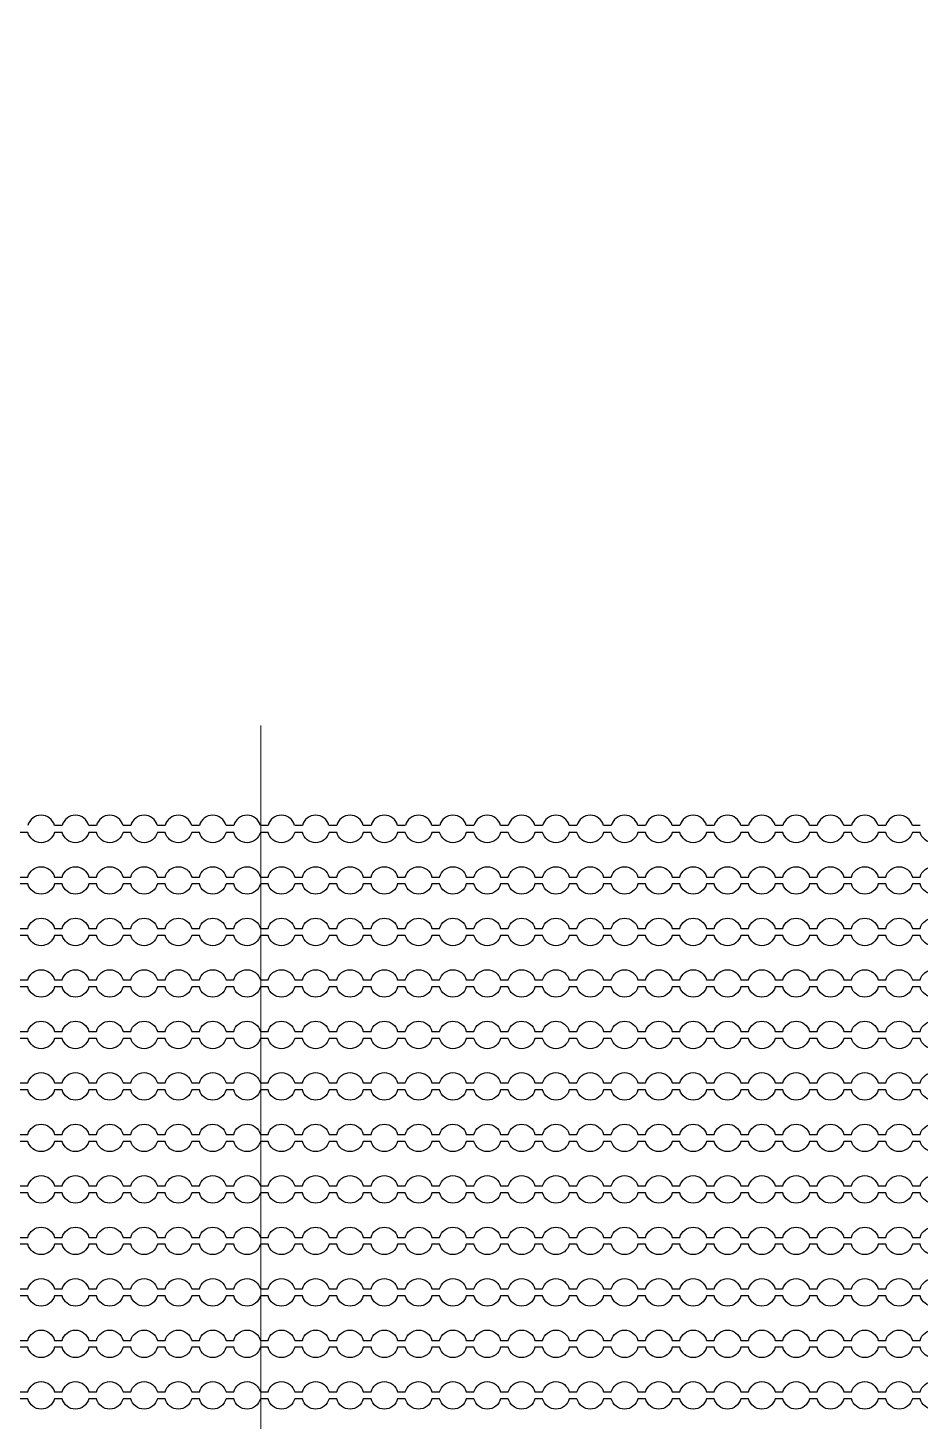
# Model space of a CAD drawing. Extents: x 4056 to 105656, y 4120 to 105720.
# Drawn here: x 64208 to 65508, y 58971 to 61001 of the extents above; entities that cross this region are included whole.
import ezdxf

# ---------------------------------------------------------------- set-up
doc = ezdxf.new("R2010")
doc.units = 13
doc.header["$MEASUREMENT"] = 0
doc.layers.add('Main Layer', color=7, linetype='Continuous', lineweight=0)

msp = doc.modelspace()

# ---------------------------------------------------------------- linework, layer by layer
at = {"lineweight": 0}
msp.add_line((64547.2, 59984.7), (64547.2, 48984.7), dxfattribs=at)
for p, q in [((64257.7, 59838.9), (64246.5, 59838.9)), ((64307.7, 59838.9), (64296.5, 59838.9)), ((64357.7, 59838.9), (64346.5, 59838.9)), ((64407.7, 59838.9), (64396.5, 59838.9)), ((64457.7, 59838.9), (64446.5, 59838.9)), ((64507.7, 59838.9), (64496.5, 59838.9)), ((64557.7, 59838.9), (64546.5, 59838.9)), ((64607.7, 59838.9), (64596.5, 59838.9)), ((64657.7, 59838.9), (64646.5, 59838.9)), ((64707.7, 59838.9), (64696.5, 59838.9)), ((64757.7, 59838.9), (64746.5, 59838.9)), ((64807.7, 59838.9), (64796.5, 59838.9)), ((64857.7, 59838.9), (64846.5, 59838.9)), ((64907.7, 59838.9), (64896.5, 59838.9)), ((64957.7, 59838.9), (64946.5, 59838.9)), ((65007.7, 59838.9), (64996.5, 59838.9)), ((65057.7, 59838.9), (65046.5, 59838.9)), ((65107.7, 59838.9), (65096.5, 59838.9)), ((65157.7, 59838.9), (65146.5, 59838.9)), ((65207.7, 59838.9), (65196.5, 59838.9)), ((65257.7, 59838.9), (65246.5, 59838.9)), ((65307.7, 59838.9), (65296.5, 59838.9)), ((65357.7, 59838.9), (65346.5, 59838.9)), ((65407.7, 59838.9), (65396.5, 59838.9)), ((65457.7, 59838.9), (65446.5, 59838.9)), ((65507.7, 59838.9), (65496.5, 59838.9))]:
    msp.add_line(p, q)
for points in [[(65546.5, 59828.9, -0.774597), (65507.7, 59828.9), (65496.5, 59828.9, -0.774597), (65457.7, 59828.9), (65446.5, 59828.9, -0.774597), (65407.7, 59828.9), (65396.5, 59828.9, -0.774597), (65357.7, 59828.9), (65346.5, 59828.9, -0.774597), (65307.7, 59828.9), (65296.5, 59828.9, -0.774597), (65257.7, 59828.9), (65246.5, 59828.9, -0.774597), (65207.7, 59828.9), (65196.5, 59828.9, -0.774597), (65157.7, 59828.9), (65146.5, 59828.9, -0.774597), (65107.7, 59828.9), (65096.5, 59828.9, -0.774597), (65057.7, 59828.9), (65046.5, 59828.9, -0.774597), (65007.7, 59828.9), (64996.5, 59828.9, -0.774597), (64957.7, 59828.9), (64946.5, 59828.9, -0.774597), (64907.7, 59828.9), (64896.5, 59828.9, -0.774597), (64857.7, 59828.9), (64846.5, 59828.9, -0.774597), (64807.7, 59828.9), (64796.5, 59828.9, -0.774597), (64757.7, 59828.9), (64746.5, 59828.9, -0.774597), (64707.7, 59828.9), (64696.5, 59828.9, -0.774597), (64657.7, 59828.9), (64646.5, 59828.9, -0.774597), (64607.7, 59828.9), (64596.5, 59828.9, -0.774597), (64557.7, 59828.9), (64546.5, 59828.9, -0.774597), (64507.7, 59828.9), (64496.5, 59828.9, -0.774597), (64457.7, 59828.9), (64446.5, 59828.9, -0.774597), (64407.7, 59828.9), (64396.5, 59828.9, -0.774597), (64357.7, 59828.9), (64346.5, 59828.9, -0.774597), (64307.7, 59828.9), (64296.5, 59828.9, -0.774597), (64257.7, 59828.9), (64246.5, 59828.9, -0.774597), (64207.7, 59828.9), (64196.5, 59828.9, -0.774597)], [(64196.5, 59763.9), (64207.7, 59763.9, -0.774597), (64246.5, 59763.9), (64257.7, 59763.9, -0.774597), (64296.5, 59763.9), (64307.7, 59763.9, -0.774597), (64346.5, 59763.9), (64357.7, 59763.9, -0.774597), (64396.5, 59763.9), (64407.7, 59763.9, -0.774597), (64446.5, 59763.9), (64457.7, 59763.9, -0.774597), (64496.5, 59763.9), (64507.7, 59763.9, -0.774597), (64546.5, 59763.9), (64557.7, 59763.9, -0.774597), (64596.5, 59763.9), (64607.7, 59763.9, -0.774597), (64646.5, 59763.9), (64657.7, 59763.9, -0.774597), (64696.5, 59763.9), (64707.7, 59763.9, -0.774597), (64746.5, 59763.9), (64757.7, 59763.9, -0.774597), (64796.5, 59763.9), (64807.7, 59763.9, -0.774597), (64846.5, 59763.9), (64857.7, 59763.9, -0.774597), (64896.5, 59763.9), (64907.7, 59763.9, -0.774597), (64946.5, 59763.9), (64957.7, 59763.9, -0.774597), (64996.5, 59763.9), (65007.7, 59763.9, -0.774597), (65046.5, 59763.9), (65057.7, 59763.9, -0.774597), (65096.5, 59763.9), (65107.7, 59763.9, -0.774597), (65146.5, 59763.9), (65157.7, 59763.9, -0.774597), (65196.5, 59763.9), (65207.7, 59763.9, -0.774597), (65246.5, 59763.9), (65257.7, 59763.9, -0.774597), (65296.5, 59763.9), (65307.7, 59763.9, -0.774597), (65346.5, 59763.9), (65357.7, 59763.9, -0.774597), (65396.5, 59763.9), (65407.7, 59763.9, -0.774597), (65446.5, 59763.9), (65457.7, 59763.9, -0.774597), (65496.5, 59763.9), (65507.7, 59763.9, -0.774597), (65546.5, 59763.9)], [(65546.5, 59753.9, -0.774597), (65507.7, 59753.9), (65496.5, 59753.9, -0.774597), (65457.7, 59753.9), (65446.5, 59753.9, -0.774597), (65407.7, 59753.9), (65396.5, 59753.9, -0.774597), (65357.7, 59753.9), (65346.5, 59753.9, -0.774597), (65307.7, 59753.9), (65296.5, 59753.9, -0.774597), (65257.7, 59753.9), (65246.5, 59753.9, -0.774597), (65207.7, 59753.9), (65196.5, 59753.9, -0.774597), (65157.7, 59753.9), (65146.5, 59753.9, -0.774597), (65107.7, 59753.9), (65096.5, 59753.9, -0.774597), (65057.7, 59753.9), (65046.5, 59753.9, -0.774597), (65007.7, 59753.9), (64996.5, 59753.9, -0.774597), (64957.7, 59753.9), (64946.5, 59753.9, -0.774597), (64907.7, 59753.9), (64896.5, 59753.9, -0.774597), (64857.7, 59753.9), (64846.5, 59753.9, -0.774597), (64807.7, 59753.9), (64796.5, 59753.9, -0.774597), (64757.7, 59753.9), (64746.5, 59753.9, -0.774597), (64707.7, 59753.9), (64696.5, 59753.9, -0.774597), (64657.7, 59753.9), (64646.5, 59753.9, -0.774597), (64607.7, 59753.9), (64596.5, 59753.9, -0.774597), (64557.7, 59753.9), (64546.5, 59753.9, -0.774597), (64507.7, 59753.9), (64496.5, 59753.9, -0.774597), (64457.7, 59753.9), (64446.5, 59753.9, -0.774597), (64407.7, 59753.9), (64396.5, 59753.9, -0.774597), (64357.7, 59753.9), (64346.5, 59753.9, -0.774597), (64307.7, 59753.9), (64296.5, 59753.9, -0.774597), (64257.7, 59753.9), (64246.5, 59753.9, -0.774597), (64207.7, 59753.9), (64196.5, 59753.9, -0.774597)], [(64196.5, 59688.9), (64207.7, 59688.9, -0.774597), (64246.5, 59688.9), (64257.7, 59688.9, -0.774597), (64296.5, 59688.9), (64307.7, 59688.9, -0.774597), (64346.5, 59688.9), (64357.7, 59688.9, -0.774597), (64396.5, 59688.9), (64407.7, 59688.9, -0.774597), (64446.5, 59688.9), (64457.7, 59688.9, -0.774597), (64496.5, 59688.9), (64507.7, 59688.9, -0.774597), (64546.5, 59688.9), (64557.7, 59688.9, -0.774597), (64596.5, 59688.9), (64607.7, 59688.9, -0.774597), (64646.5, 59688.9), (64657.7, 59688.9, -0.774597), (64696.5, 59688.9), (64707.7, 59688.9, -0.774597), (64746.5, 59688.9), (64757.7, 59688.9, -0.774597), (64796.5, 59688.9), (64807.7, 59688.9, -0.774597), (64846.5, 59688.9), (64857.7, 59688.9, -0.774597), (64896.5, 59688.9), (64907.7, 59688.9, -0.774597), (64946.5, 59688.9), (64957.7, 59688.9, -0.774597), (64996.5, 59688.9), (65007.7, 59688.9, -0.774597), (65046.5, 59688.9), (65057.7, 59688.9, -0.774597), (65096.5, 59688.9), (65107.7, 59688.9, -0.774597), (65146.5, 59688.9), (65157.7, 59688.9, -0.774597), (65196.5, 59688.9), (65207.7, 59688.9, -0.774597), (65246.5, 59688.9), (65257.7, 59688.9, -0.774597), (65296.5, 59688.9), (65307.7, 59688.9, -0.774597), (65346.5, 59688.9), (65357.7, 59688.9, -0.774597), (65396.5, 59688.9), (65407.7, 59688.9, -0.774597), (65446.5, 59688.9), (65457.7, 59688.9, -0.774597), (65496.5, 59688.9), (65507.7, 59688.9, -0.774597), (65546.5, 59688.9)], [(65546.5, 59678.9, -0.774597), (65507.7, 59678.9), (65496.5, 59678.9, -0.774597), (65457.7, 59678.9), (65446.5, 59678.9, -0.774597), (65407.7, 59678.9), (65396.5, 59678.9, -0.774597), (65357.7, 59678.9), (65346.5, 59678.9, -0.774597), (65307.7, 59678.9), (65296.5, 59678.9, -0.774597), (65257.7, 59678.9), (65246.5, 59678.9, -0.774597), (65207.7, 59678.9), (65196.5, 59678.9, -0.774597), (65157.7, 59678.9), (65146.5, 59678.9, -0.774597), (65107.7, 59678.9), (65096.5, 59678.9, -0.774597), (65057.7, 59678.9), (65046.5, 59678.9, -0.774597), (65007.7, 59678.9), (64996.5, 59678.9, -0.774597), (64957.7, 59678.9), (64946.5, 59678.9, -0.774597), (64907.7, 59678.9), (64896.5, 59678.9, -0.774597), (64857.7, 59678.9), (64846.5, 59678.9, -0.774597), (64807.7, 59678.9), (64796.5, 59678.9, -0.774597), (64757.7, 59678.9), (64746.5, 59678.9, -0.774597), (64707.7, 59678.9), (64696.5, 59678.9, -0.774597), (64657.7, 59678.9), (64646.5, 59678.9, -0.774597), (64607.7, 59678.9), (64596.5, 59678.9, -0.774597), (64557.7, 59678.9), (64546.5, 59678.9, -0.774597), (64507.7, 59678.9), (64496.5, 59678.9, -0.774597), (64457.7, 59678.9), (64446.5, 59678.9, -0.774597), (64407.7, 59678.9), (64396.5, 59678.9, -0.774597), (64357.7, 59678.9), (64346.5, 59678.9, -0.774597), (64307.7, 59678.9), (64296.5, 59678.9, -0.774597), (64257.7, 59678.9), (64246.5, 59678.9, -0.774597), (64207.7, 59678.9), (64196.5, 59678.9, -0.774597)], [(64196.5, 59613.9), (64207.7, 59613.9, -0.774597), (64246.5, 59613.9), (64257.7, 59613.9, -0.774597), (64296.5, 59613.9), (64307.7, 59613.9, -0.774597), (64346.5, 59613.9), (64357.7, 59613.9, -0.774597), (64396.5, 59613.9), (64407.7, 59613.9, -0.774597), (64446.5, 59613.9), (64457.7, 59613.9, -0.774597), (64496.5, 59613.9), (64507.7, 59613.9, -0.774597), (64546.5, 59613.9), (64557.7, 59613.9, -0.774597), (64596.5, 59613.9), (64607.7, 59613.9, -0.774597), (64646.5, 59613.9), (64657.7, 59613.9, -0.774597), (64696.5, 59613.9), (64707.7, 59613.9, -0.774597), (64746.5, 59613.9), (64757.7, 59613.9, -0.774597), (64796.5, 59613.9), (64807.7, 59613.9, -0.774597), (64846.5, 59613.9), (64857.7, 59613.9, -0.774597), (64896.5, 59613.9), (64907.7, 59613.9, -0.774597), (64946.5, 59613.9), (64957.7, 59613.9, -0.774597), (64996.5, 59613.9), (65007.7, 59613.9, -0.774597), (65046.5, 59613.9), (65057.7, 59613.9, -0.774597), (65096.5, 59613.9), (65107.7, 59613.9, -0.774597), (65146.5, 59613.9), (65157.7, 59613.9, -0.774597), (65196.5, 59613.9), (65207.7, 59613.9, -0.774597), (65246.5, 59613.9), (65257.7, 59613.9, -0.774597), (65296.5, 59613.9), (65307.7, 59613.9, -0.774597), (65346.5, 59613.9), (65357.7, 59613.9, -0.774597), (65396.5, 59613.9), (65407.7, 59613.9, -0.774597), (65446.5, 59613.9), (65457.7, 59613.9, -0.774597), (65496.5, 59613.9), (65507.7, 59613.9, -0.774597), (65546.5, 59613.9)], [(65546.5, 59603.9, -0.774597), (65507.7, 59603.9), (65496.5, 59603.9, -0.774597), (65457.7, 59603.9), (65446.5, 59603.9, -0.774597), (65407.7, 59603.9), (65396.5, 59603.9, -0.774597), (65357.7, 59603.9), (65346.5, 59603.9, -0.774597), (65307.7, 59603.9), (65296.5, 59603.9, -0.774597), (65257.7, 59603.9), (65246.5, 59603.9, -0.774597), (65207.7, 59603.9), (65196.5, 59603.9, -0.774597), (65157.7, 59603.9), (65146.5, 59603.9, -0.774597), (65107.7, 59603.9), (65096.5, 59603.9, -0.774597), (65057.7, 59603.9), (65046.5, 59603.9, -0.774597), (65007.7, 59603.9), (64996.5, 59603.9, -0.774597), (64957.7, 59603.9), (64946.5, 59603.9, -0.774597), (64907.7, 59603.9), (64896.5, 59603.9, -0.774597), (64857.7, 59603.9), (64846.5, 59603.9, -0.774597), (64807.7, 59603.9), (64796.5, 59603.9, -0.774597), (64757.7, 59603.9), (64746.5, 59603.9, -0.774597), (64707.7, 59603.9), (64696.5, 59603.9, -0.774597), (64657.7, 59603.9), (64646.5, 59603.9, -0.774597), (64607.7, 59603.9), (64596.5, 59603.9, -0.774597), (64557.7, 59603.9), (64546.5, 59603.9, -0.774597), (64507.7, 59603.9), (64496.5, 59603.9, -0.774597), (64457.7, 59603.9), (64446.5, 59603.9, -0.774597), (64407.7, 59603.9), (64396.5, 59603.9, -0.774597), (64357.7, 59603.9), (64346.5, 59603.9, -0.774597), (64307.7, 59603.9), (64296.5, 59603.9, -0.774597), (64257.7, 59603.9), (64246.5, 59603.9, -0.774597), (64207.7, 59603.9), (64196.5, 59603.9, -0.774597)], [(64196.5, 59538.9), (64207.7, 59538.9, -0.774597), (64246.5, 59538.9), (64257.7, 59538.9, -0.774597), (64296.5, 59538.9), (64307.7, 59538.9, -0.774597), (64346.5, 59538.9), (64357.7, 59538.9, -0.774597), (64396.5, 59538.9), (64407.7, 59538.9, -0.774597), (64446.5, 59538.9), (64457.7, 59538.9, -0.774597), (64496.5, 59538.9), (64507.7, 59538.9, -0.774597), (64546.5, 59538.9), (64557.7, 59538.9, -0.774597), (64596.5, 59538.9), (64607.7, 59538.9, -0.774597), (64646.5, 59538.9), (64657.7, 59538.9, -0.774597), (64696.5, 59538.9), (64707.7, 59538.9, -0.774597), (64746.5, 59538.9), (64757.7, 59538.9, -0.774597), (64796.5, 59538.9), (64807.7, 59538.9, -0.774597), (64846.5, 59538.9), (64857.7, 59538.9, -0.774597), (64896.5, 59538.9), (64907.7, 59538.9, -0.774597), (64946.5, 59538.9), (64957.7, 59538.9, -0.774597), (64996.5, 59538.9), (65007.7, 59538.9, -0.774597), (65046.5, 59538.9), (65057.7, 59538.9, -0.774597), (65096.5, 59538.9), (65107.7, 59538.9, -0.774597), (65146.5, 59538.9), (65157.7, 59538.9, -0.774597), (65196.5, 59538.9), (65207.7, 59538.9, -0.774597), (65246.5, 59538.9), (65257.7, 59538.9, -0.774597), (65296.5, 59538.9), (65307.7, 59538.9, -0.774597), (65346.5, 59538.9), (65357.7, 59538.9, -0.774597), (65396.5, 59538.9), (65407.7, 59538.9, -0.774597), (65446.5, 59538.9), (65457.7, 59538.9, -0.774597), (65496.5, 59538.9), (65507.7, 59538.9, -0.774597), (65546.5, 59538.9)], [(65546.5, 59528.9, -0.774597), (65507.7, 59528.9), (65496.5, 59528.9, -0.774597), (65457.7, 59528.9), (65446.5, 59528.9, -0.774597), (65407.7, 59528.9), (65396.5, 59528.9, -0.774597), (65357.7, 59528.9), (65346.5, 59528.9, -0.774597), (65307.7, 59528.9), (65296.5, 59528.9, -0.774597), (65257.7, 59528.9), (65246.5, 59528.9, -0.774597), (65207.7, 59528.9), (65196.5, 59528.9, -0.774597), (65157.7, 59528.9), (65146.5, 59528.9, -0.774597), (65107.7, 59528.9), (65096.5, 59528.9, -0.774597), (65057.7, 59528.9), (65046.5, 59528.9, -0.774597), (65007.7, 59528.9), (64996.5, 59528.9, -0.774597), (64957.7, 59528.9), (64946.5, 59528.9, -0.774597), (64907.7, 59528.9), (64896.5, 59528.9, -0.774597), (64857.7, 59528.9), (64846.5, 59528.9, -0.774597), (64807.7, 59528.9), (64796.5, 59528.9, -0.774597), (64757.7, 59528.9), (64746.5, 59528.9, -0.774597), (64707.7, 59528.9), (64696.5, 59528.9, -0.774597), (64657.7, 59528.9), (64646.5, 59528.9, -0.774597), (64607.7, 59528.9), (64596.5, 59528.9, -0.774597), (64557.7, 59528.9), (64546.5, 59528.9, -0.774597), (64507.7, 59528.9), (64496.5, 59528.9, -0.774597), (64457.7, 59528.9), (64446.5, 59528.9, -0.774597), (64407.7, 59528.9), (64396.5, 59528.9, -0.774597), (64357.7, 59528.9), (64346.5, 59528.9, -0.774597), (64307.7, 59528.9), (64296.5, 59528.9, -0.774597), (64257.7, 59528.9), (64246.5, 59528.9, -0.774597), (64207.7, 59528.9), (64196.5, 59528.9, -0.774597)], [(64196.5, 59463.9), (64207.7, 59463.9, -0.774597), (64246.5, 59463.9), (64257.7, 59463.9, -0.774597), (64296.5, 59463.9), (64307.7, 59463.9, -0.774597), (64346.5, 59463.9), (64357.7, 59463.9, -0.774597), (64396.5, 59463.9), (64407.7, 59463.9, -0.774597), (64446.5, 59463.9), (64457.7, 59463.9, -0.774597), (64496.5, 59463.9), (64507.7, 59463.9, -0.774597), (64546.5, 59463.9), (64557.7, 59463.9, -0.774597), (64596.5, 59463.9), (64607.7, 59463.9, -0.774597), (64646.5, 59463.9), (64657.7, 59463.9, -0.774597), (64696.5, 59463.9), (64707.7, 59463.9, -0.774597), (64746.5, 59463.9), (64757.7, 59463.9, -0.774597), (64796.5, 59463.9), (64807.7, 59463.9, -0.774597), (64846.5, 59463.9), (64857.7, 59463.9, -0.774597), (64896.5, 59463.9), (64907.7, 59463.9, -0.774597), (64946.5, 59463.9), (64957.7, 59463.9, -0.774597), (64996.5, 59463.9), (65007.7, 59463.9, -0.774597), (65046.5, 59463.9), (65057.7, 59463.9, -0.774597), (65096.5, 59463.9), (65107.7, 59463.9, -0.774597), (65146.5, 59463.9), (65157.7, 59463.9, -0.774597), (65196.5, 59463.9), (65207.7, 59463.9, -0.774597), (65246.5, 59463.9), (65257.7, 59463.9, -0.774597), (65296.5, 59463.9), (65307.7, 59463.9, -0.774597), (65346.5, 59463.9), (65357.7, 59463.9, -0.774597), (65396.5, 59463.9), (65407.7, 59463.9, -0.774597), (65446.5, 59463.9), (65457.7, 59463.9, -0.774597), (65496.5, 59463.9), (65507.7, 59463.9, -0.774597), (65546.5, 59463.9)], [(65546.5, 59453.9, -0.774597), (65507.7, 59453.9), (65496.5, 59453.9, -0.774597), (65457.7, 59453.9), (65446.5, 59453.9, -0.774597), (65407.7, 59453.9), (65396.5, 59453.9, -0.774597), (65357.7, 59453.9), (65346.5, 59453.9, -0.774597), (65307.7, 59453.9), (65296.5, 59453.9, -0.774597), (65257.7, 59453.9), (65246.5, 59453.9, -0.774597), (65207.7, 59453.9), (65196.5, 59453.9, -0.774597), (65157.7, 59453.9), (65146.5, 59453.9, -0.774597), (65107.7, 59453.9), (65096.5, 59453.9, -0.774597), (65057.7, 59453.9), (65046.5, 59453.9, -0.774597), (65007.7, 59453.9), (64996.5, 59453.9, -0.774597), (64957.7, 59453.9), (64946.5, 59453.9, -0.774597), (64907.7, 59453.9), (64896.5, 59453.9, -0.774597), (64857.7, 59453.9), (64846.5, 59453.9, -0.774597), (64807.7, 59453.9), (64796.5, 59453.9, -0.774597), (64757.7, 59453.9), (64746.5, 59453.9, -0.774597), (64707.7, 59453.9), (64696.5, 59453.9, -0.774597), (64657.7, 59453.9), (64646.5, 59453.9, -0.774597), (64607.7, 59453.9), (64596.5, 59453.9, -0.774597), (64557.7, 59453.9), (64546.5, 59453.9, -0.774597), (64507.7, 59453.9), (64496.5, 59453.9, -0.774597), (64457.7, 59453.9), (64446.5, 59453.9, -0.774597), (64407.7, 59453.9), (64396.5, 59453.9, -0.774597), (64357.7, 59453.9), (64346.5, 59453.9, -0.774597), (64307.7, 59453.9), (64296.5, 59453.9, -0.774597), (64257.7, 59453.9), (64246.5, 59453.9, -0.774597), (64207.7, 59453.9), (64196.5, 59453.9, -0.774597)], [(64196.5, 59388.9), (64207.7, 59388.9, -0.774597), (64246.5, 59388.9), (64257.7, 59388.9, -0.774597), (64296.5, 59388.9), (64307.7, 59388.9, -0.774597), (64346.5, 59388.9), (64357.7, 59388.9, -0.774597), (64396.5, 59388.9), (64407.7, 59388.9, -0.774597), (64446.5, 59388.9), (64457.7, 59388.9, -0.774597), (64496.5, 59388.9), (64507.7, 59388.9, -0.774597), (64546.5, 59388.9), (64557.7, 59388.9, -0.774597), (64596.5, 59388.9), (64607.7, 59388.9, -0.774597), (64646.5, 59388.9), (64657.7, 59388.9, -0.774597), (64696.5, 59388.9), (64707.7, 59388.9, -0.774597), (64746.5, 59388.9), (64757.7, 59388.9, -0.774597), (64796.5, 59388.9), (64807.7, 59388.9, -0.774597), (64846.5, 59388.9), (64857.7, 59388.9, -0.774597), (64896.5, 59388.9), (64907.7, 59388.9, -0.774597), (64946.5, 59388.9), (64957.7, 59388.9, -0.774597), (64996.5, 59388.9), (65007.7, 59388.9, -0.774597), (65046.5, 59388.9), (65057.7, 59388.9, -0.774597), (65096.5, 59388.9), (65107.7, 59388.9, -0.774597), (65146.5, 59388.9), (65157.7, 59388.9, -0.774597), (65196.5, 59388.9), (65207.7, 59388.9, -0.774597), (65246.5, 59388.9), (65257.7, 59388.9, -0.774597), (65296.5, 59388.9), (65307.7, 59388.9, -0.774597), (65346.5, 59388.9), (65357.7, 59388.9, -0.774597), (65396.5, 59388.9), (65407.7, 59388.9, -0.774597), (65446.5, 59388.9), (65457.7, 59388.9, -0.774597), (65496.5, 59388.9), (65507.7, 59388.9, -0.774597), (65546.5, 59388.9)], [(65546.5, 59378.9, -0.774597), (65507.7, 59378.9), (65496.5, 59378.9, -0.774597), (65457.7, 59378.9), (65446.5, 59378.9, -0.774597), (65407.7, 59378.9), (65396.5, 59378.9, -0.774597), (65357.7, 59378.9), (65346.5, 59378.9, -0.774597), (65307.7, 59378.9), (65296.5, 59378.9, -0.774597), (65257.7, 59378.9), (65246.5, 59378.9, -0.774597), (65207.7, 59378.9), (65196.5, 59378.9, -0.774597), (65157.7, 59378.9), (65146.5, 59378.9, -0.774597), (65107.7, 59378.9), (65096.5, 59378.9, -0.774597), (65057.7, 59378.9), (65046.5, 59378.9, -0.774597), (65007.7, 59378.9), (64996.5, 59378.9, -0.774597), (64957.7, 59378.9), (64946.5, 59378.9, -0.774597), (64907.7, 59378.9), (64896.5, 59378.9, -0.774597), (64857.7, 59378.9), (64846.5, 59378.9, -0.774597), (64807.7, 59378.9), (64796.5, 59378.9, -0.774597), (64757.7, 59378.9), (64746.5, 59378.9, -0.774597), (64707.7, 59378.9), (64696.5, 59378.9, -0.774597), (64657.7, 59378.9), (64646.5, 59378.9, -0.774597), (64607.7, 59378.9), (64596.5, 59378.9, -0.774597), (64557.7, 59378.9), (64546.5, 59378.9, -0.774597), (64507.7, 59378.9), (64496.5, 59378.9, -0.774597), (64457.7, 59378.9), (64446.5, 59378.9, -0.774597), (64407.7, 59378.9), (64396.5, 59378.9, -0.774597), (64357.7, 59378.9), (64346.5, 59378.9, -0.774597), (64307.7, 59378.9), (64296.5, 59378.9, -0.774597), (64257.7, 59378.9), (64246.5, 59378.9, -0.774597), (64207.7, 59378.9), (64196.5, 59378.9, -0.774597)], [(64196.5, 59313.9), (64207.7, 59313.9, -0.774597), (64246.5, 59313.9), (64257.7, 59313.9, -0.774597), (64296.5, 59313.9), (64307.7, 59313.9, -0.774597), (64346.5, 59313.9), (64357.7, 59313.9, -0.774597), (64396.5, 59313.9), (64407.7, 59313.9, -0.774597), (64446.5, 59313.9), (64457.7, 59313.9, -0.774597), (64496.5, 59313.9), (64507.7, 59313.9, -0.774597), (64546.5, 59313.9), (64557.7, 59313.9, -0.774597), (64596.5, 59313.9), (64607.7, 59313.9, -0.774597), (64646.5, 59313.9), (64657.7, 59313.9, -0.774597), (64696.5, 59313.9), (64707.7, 59313.9, -0.774597), (64746.5, 59313.9), (64757.7, 59313.9, -0.774597), (64796.5, 59313.9), (64807.7, 59313.9, -0.774597), (64846.5, 59313.9), (64857.7, 59313.9, -0.774597), (64896.5, 59313.9), (64907.7, 59313.9, -0.774597), (64946.5, 59313.9), (64957.7, 59313.9, -0.774597), (64996.5, 59313.9), (65007.7, 59313.9, -0.774597), (65046.5, 59313.9), (65057.7, 59313.9, -0.774597), (65096.5, 59313.9), (65107.7, 59313.9, -0.774597), (65146.5, 59313.9), (65157.7, 59313.9, -0.774597), (65196.5, 59313.9), (65207.7, 59313.9, -0.774597), (65246.5, 59313.9), (65257.7, 59313.9, -0.774597), (65296.5, 59313.9), (65307.7, 59313.9, -0.774597), (65346.5, 59313.9), (65357.7, 59313.9, -0.774597), (65396.5, 59313.9), (65407.7, 59313.9, -0.774597), (65446.5, 59313.9), (65457.7, 59313.9, -0.774597), (65496.5, 59313.9), (65507.7, 59313.9, -0.774597), (65546.5, 59313.9)], [(65546.5, 59303.9, -0.774597), (65507.7, 59303.9), (65496.5, 59303.9, -0.774597), (65457.7, 59303.9), (65446.5, 59303.9, -0.774597), (65407.7, 59303.9), (65396.5, 59303.9, -0.774597), (65357.7, 59303.9), (65346.5, 59303.9, -0.774597), (65307.7, 59303.9), (65296.5, 59303.9, -0.774597), (65257.7, 59303.9), (65246.5, 59303.9, -0.774597), (65207.7, 59303.9), (65196.5, 59303.9, -0.774597), (65157.7, 59303.9), (65146.5, 59303.9, -0.774597), (65107.7, 59303.9), (65096.5, 59303.9, -0.774597), (65057.7, 59303.9), (65046.5, 59303.9, -0.774597), (65007.7, 59303.9), (64996.5, 59303.9, -0.774597), (64957.7, 59303.9), (64946.5, 59303.9, -0.774597), (64907.7, 59303.9), (64896.5, 59303.9, -0.774597), (64857.7, 59303.9), (64846.5, 59303.9, -0.774597), (64807.7, 59303.9), (64796.5, 59303.9, -0.774597), (64757.7, 59303.9), (64746.5, 59303.9, -0.774597), (64707.7, 59303.9), (64696.5, 59303.9, -0.774597), (64657.7, 59303.9), (64646.5, 59303.9, -0.774597), (64607.7, 59303.9), (64596.5, 59303.9, -0.774597), (64557.7, 59303.9), (64546.5, 59303.9, -0.774597), (64507.7, 59303.9), (64496.5, 59303.9, -0.774597), (64457.7, 59303.9), (64446.5, 59303.9, -0.774597), (64407.7, 59303.9), (64396.5, 59303.9, -0.774597), (64357.7, 59303.9), (64346.5, 59303.9, -0.774597), (64307.7, 59303.9), (64296.5, 59303.9, -0.774597), (64257.7, 59303.9), (64246.5, 59303.9, -0.774597), (64207.7, 59303.9), (64196.5, 59303.9, -0.774597)], [(64196.5, 59238.9), (64207.7, 59238.9, -0.774597), (64246.5, 59238.9), (64257.7, 59238.9, -0.774597), (64296.5, 59238.9), (64307.7, 59238.9, -0.774597), (64346.5, 59238.9), (64357.7, 59238.9, -0.774597), (64396.5, 59238.9), (64407.7, 59238.9, -0.774597), (64446.5, 59238.9), (64457.7, 59238.9, -0.774597), (64496.5, 59238.9), (64507.7, 59238.9, -0.774597), (64546.5, 59238.9), (64557.7, 59238.9, -0.774597), (64596.5, 59238.9), (64607.7, 59238.9, -0.774597), (64646.5, 59238.9), (64657.7, 59238.9, -0.774597), (64696.5, 59238.9), (64707.7, 59238.9, -0.774597), (64746.5, 59238.9), (64757.7, 59238.9, -0.774597), (64796.5, 59238.9), (64807.7, 59238.9, -0.774597), (64846.5, 59238.9), (64857.7, 59238.9, -0.774597), (64896.5, 59238.9), (64907.7, 59238.9, -0.774597), (64946.5, 59238.9), (64957.7, 59238.9, -0.774597), (64996.5, 59238.9), (65007.7, 59238.9, -0.774597), (65046.5, 59238.9), (65057.7, 59238.9, -0.774597), (65096.5, 59238.9), (65107.7, 59238.9, -0.774597), (65146.5, 59238.9), (65157.7, 59238.9, -0.774597), (65196.5, 59238.9), (65207.7, 59238.9, -0.774597), (65246.5, 59238.9), (65257.7, 59238.9, -0.774597), (65296.5, 59238.9), (65307.7, 59238.9, -0.774597), (65346.5, 59238.9), (65357.7, 59238.9, -0.774597), (65396.5, 59238.9), (65407.7, 59238.9, -0.774597), (65446.5, 59238.9), (65457.7, 59238.9, -0.774597), (65496.5, 59238.9), (65507.7, 59238.9, -0.774597), (65546.5, 59238.9)], [(65546.5, 59228.9, -0.774597), (65507.7, 59228.9), (65496.5, 59228.9, -0.774597), (65457.7, 59228.9), (65446.5, 59228.9, -0.774597), (65407.7, 59228.9), (65396.5, 59228.9, -0.774597), (65357.7, 59228.9), (65346.5, 59228.9, -0.774597), (65307.7, 59228.9), (65296.5, 59228.9, -0.774597), (65257.7, 59228.9), (65246.5, 59228.9, -0.774597), (65207.7, 59228.9), (65196.5, 59228.9, -0.774597), (65157.7, 59228.9), (65146.5, 59228.9, -0.774597), (65107.7, 59228.9), (65096.5, 59228.9, -0.774597), (65057.7, 59228.9), (65046.5, 59228.9, -0.774597), (65007.7, 59228.9), (64996.5, 59228.9, -0.774597), (64957.7, 59228.9), (64946.5, 59228.9, -0.774597), (64907.7, 59228.9), (64896.5, 59228.9, -0.774597), (64857.7, 59228.9), (64846.5, 59228.9, -0.774597), (64807.7, 59228.9), (64796.5, 59228.9, -0.774597), (64757.7, 59228.9), (64746.5, 59228.9, -0.774597), (64707.7, 59228.9), (64696.5, 59228.9, -0.774597), (64657.7, 59228.9), (64646.5, 59228.9, -0.774597), (64607.7, 59228.9), (64596.5, 59228.9, -0.774597), (64557.7, 59228.9), (64546.5, 59228.9, -0.774597), (64507.7, 59228.9), (64496.5, 59228.9, -0.774597), (64457.7, 59228.9), (64446.5, 59228.9, -0.774597), (64407.7, 59228.9), (64396.5, 59228.9, -0.774597), (64357.7, 59228.9), (64346.5, 59228.9, -0.774597), (64307.7, 59228.9), (64296.5, 59228.9, -0.774597), (64257.7, 59228.9), (64246.5, 59228.9, -0.774597), (64207.7, 59228.9), (64196.5, 59228.9, -0.774597)], [(64196.5, 59163.9), (64207.7, 59163.9, -0.774597), (64246.5, 59163.9), (64257.7, 59163.9, -0.774597), (64296.5, 59163.9), (64307.7, 59163.9, -0.774597), (64346.5, 59163.9), (64357.7, 59163.9, -0.774597), (64396.5, 59163.9), (64407.7, 59163.9, -0.774597), (64446.5, 59163.9), (64457.7, 59163.9, -0.774597), (64496.5, 59163.9), (64507.7, 59163.9, -0.774597), (64546.5, 59163.9), (64557.7, 59163.9, -0.774597), (64596.5, 59163.9), (64607.7, 59163.9, -0.774597), (64646.5, 59163.9), (64657.7, 59163.9, -0.774597), (64696.5, 59163.9), (64707.7, 59163.9, -0.774597), (64746.5, 59163.9), (64757.7, 59163.9, -0.774597), (64796.5, 59163.9), (64807.7, 59163.9, -0.774597), (64846.5, 59163.9), (64857.7, 59163.9, -0.774597), (64896.5, 59163.9), (64907.7, 59163.9, -0.774597), (64946.5, 59163.9), (64957.7, 59163.9, -0.774597), (64996.5, 59163.9), (65007.7, 59163.9, -0.774597), (65046.5, 59163.9), (65057.7, 59163.9, -0.774597), (65096.5, 59163.9), (65107.7, 59163.9, -0.774597), (65146.5, 59163.9), (65157.7, 59163.9, -0.774597), (65196.5, 59163.9), (65207.7, 59163.9, -0.774597), (65246.5, 59163.9), (65257.7, 59163.9, -0.774597), (65296.5, 59163.9), (65307.7, 59163.9, -0.774597), (65346.5, 59163.9), (65357.7, 59163.9, -0.774597), (65396.5, 59163.9), (65407.7, 59163.9, -0.774597), (65446.5, 59163.9), (65457.7, 59163.9, -0.774597), (65496.5, 59163.9), (65507.7, 59163.9, -0.774597), (65546.5, 59163.9)], [(65546.5, 59153.9, -0.774597), (65507.7, 59153.9), (65496.5, 59153.9, -0.774597), (65457.7, 59153.9), (65446.5, 59153.9, -0.774597), (65407.7, 59153.9), (65396.5, 59153.9, -0.774597), (65357.7, 59153.9), (65346.5, 59153.9, -0.774597), (65307.7, 59153.9), (65296.5, 59153.9, -0.774597), (65257.7, 59153.9), (65246.5, 59153.9, -0.774597), (65207.7, 59153.9), (65196.5, 59153.9, -0.774597), (65157.7, 59153.9), (65146.5, 59153.9, -0.774597), (65107.7, 59153.9), (65096.5, 59153.9, -0.774597), (65057.7, 59153.9), (65046.5, 59153.9, -0.774597), (65007.7, 59153.9), (64996.5, 59153.9, -0.774597), (64957.7, 59153.9), (64946.5, 59153.9, -0.774597), (64907.7, 59153.9), (64896.5, 59153.9, -0.774597), (64857.7, 59153.9), (64846.5, 59153.9, -0.774597), (64807.7, 59153.9), (64796.5, 59153.9, -0.774597), (64757.7, 59153.9), (64746.5, 59153.9, -0.774597), (64707.7, 59153.9), (64696.5, 59153.9, -0.774597), (64657.7, 59153.9), (64646.5, 59153.9, -0.774597), (64607.7, 59153.9), (64596.5, 59153.9, -0.774597), (64557.7, 59153.9), (64546.5, 59153.9, -0.774597), (64507.7, 59153.9), (64496.5, 59153.9, -0.774597), (64457.7, 59153.9), (64446.5, 59153.9, -0.774597), (64407.7, 59153.9), (64396.5, 59153.9, -0.774597), (64357.7, 59153.9), (64346.5, 59153.9, -0.774597), (64307.7, 59153.9), (64296.5, 59153.9, -0.774597), (64257.7, 59153.9), (64246.5, 59153.9, -0.774597), (64207.7, 59153.9), (64196.5, 59153.9, -0.774597)], [(64196.5, 59088.9), (64207.7, 59088.9, -0.774597), (64246.5, 59088.9), (64257.7, 59088.9, -0.774597), (64296.5, 59088.9), (64307.7, 59088.9, -0.774597), (64346.5, 59088.9), (64357.7, 59088.9, -0.774597), (64396.5, 59088.9), (64407.7, 59088.9, -0.774597), (64446.5, 59088.9), (64457.7, 59088.9, -0.774597), (64496.5, 59088.9), (64507.7, 59088.9, -0.774597), (64546.5, 59088.9), (64557.7, 59088.9, -0.774597), (64596.5, 59088.9), (64607.7, 59088.9, -0.774597), (64646.5, 59088.9), (64657.7, 59088.9, -0.774597), (64696.5, 59088.9), (64707.7, 59088.9, -0.774597), (64746.5, 59088.9), (64757.7, 59088.9, -0.774597), (64796.5, 59088.9), (64807.7, 59088.9, -0.774597), (64846.5, 59088.9), (64857.7, 59088.9, -0.774597), (64896.5, 59088.9), (64907.7, 59088.9, -0.774597), (64946.5, 59088.9), (64957.7, 59088.9, -0.774597), (64996.5, 59088.9), (65007.7, 59088.9, -0.774597), (65046.5, 59088.9), (65057.7, 59088.9, -0.774597), (65096.5, 59088.9), (65107.7, 59088.9, -0.774597), (65146.5, 59088.9), (65157.7, 59088.9, -0.774597), (65196.5, 59088.9), (65207.7, 59088.9, -0.774597), (65246.5, 59088.9), (65257.7, 59088.9, -0.774597), (65296.5, 59088.9), (65307.7, 59088.9, -0.774597), (65346.5, 59088.9), (65357.7, 59088.9, -0.774597), (65396.5, 59088.9), (65407.7, 59088.9, -0.774597), (65446.5, 59088.9), (65457.7, 59088.9, -0.774597), (65496.5, 59088.9), (65507.7, 59088.9, -0.774597), (65546.5, 59088.9)], [(65546.5, 59078.9, -0.774597), (65507.7, 59078.9), (65496.5, 59078.9, -0.774597), (65457.7, 59078.9), (65446.5, 59078.9, -0.774597), (65407.7, 59078.9), (65396.5, 59078.9, -0.774597), (65357.7, 59078.9), (65346.5, 59078.9, -0.774597), (65307.7, 59078.9), (65296.5, 59078.9, -0.774597), (65257.7, 59078.9), (65246.5, 59078.9, -0.774597), (65207.7, 59078.9), (65196.5, 59078.9, -0.774597), (65157.7, 59078.9), (65146.5, 59078.9, -0.774597), (65107.7, 59078.9), (65096.5, 59078.9, -0.774597), (65057.7, 59078.9), (65046.5, 59078.9, -0.774597), (65007.7, 59078.9), (64996.5, 59078.9, -0.774597), (64957.7, 59078.9), (64946.5, 59078.9, -0.774597), (64907.7, 59078.9), (64896.5, 59078.9, -0.774597), (64857.7, 59078.9), (64846.5, 59078.9, -0.774597), (64807.7, 59078.9), (64796.5, 59078.9, -0.774597), (64757.7, 59078.9), (64746.5, 59078.9, -0.774597), (64707.7, 59078.9), (64696.5, 59078.9, -0.774597), (64657.7, 59078.9), (64646.5, 59078.9, -0.774597), (64607.7, 59078.9), (64596.5, 59078.9, -0.774597), (64557.7, 59078.9), (64546.5, 59078.9, -0.774597), (64507.7, 59078.9), (64496.5, 59078.9, -0.774597), (64457.7, 59078.9), (64446.5, 59078.9, -0.774597), (64407.7, 59078.9), (64396.5, 59078.9, -0.774597), (64357.7, 59078.9), (64346.5, 59078.9, -0.774597), (64307.7, 59078.9), (64296.5, 59078.9, -0.774597), (64257.7, 59078.9), (64246.5, 59078.9, -0.774597), (64207.7, 59078.9), (64196.5, 59078.9, -0.774597)], [(64196.5, 59013.9), (64207.7, 59013.9, -0.774597), (64246.5, 59013.9), (64257.7, 59013.9, -0.774597), (64296.5, 59013.9), (64307.7, 59013.9, -0.774597), (64346.5, 59013.9), (64357.7, 59013.9, -0.774597), (64396.5, 59013.9), (64407.7, 59013.9, -0.774597), (64446.5, 59013.9), (64457.7, 59013.9, -0.774597), (64496.5, 59013.9), (64507.7, 59013.9, -0.774597), (64546.5, 59013.9), (64557.7, 59013.9, -0.774597), (64596.5, 59013.9), (64607.7, 59013.9, -0.774597), (64646.5, 59013.9), (64657.7, 59013.9, -0.774597), (64696.5, 59013.9), (64707.7, 59013.9, -0.774597), (64746.5, 59013.9), (64757.7, 59013.9, -0.774597), (64796.5, 59013.9), (64807.7, 59013.9, -0.774597), (64846.5, 59013.9), (64857.7, 59013.9, -0.774597), (64896.5, 59013.9), (64907.7, 59013.9, -0.774597), (64946.5, 59013.9), (64957.7, 59013.9, -0.774597), (64996.5, 59013.9), (65007.7, 59013.9, -0.774597), (65046.5, 59013.9), (65057.7, 59013.9, -0.774597), (65096.5, 59013.9), (65107.7, 59013.9, -0.774597), (65146.5, 59013.9), (65157.7, 59013.9, -0.774597), (65196.5, 59013.9), (65207.7, 59013.9, -0.774597), (65246.5, 59013.9), (65257.7, 59013.9, -0.774597), (65296.5, 59013.9), (65307.7, 59013.9, -0.774597), (65346.5, 59013.9), (65357.7, 59013.9, -0.774597), (65396.5, 59013.9), (65407.7, 59013.9, -0.774597), (65446.5, 59013.9), (65457.7, 59013.9, -0.774597), (65496.5, 59013.9), (65507.7, 59013.9, -0.774597), (65546.5, 59013.9)], [(65546.5, 59003.9, -0.774597), (65507.7, 59003.9), (65496.5, 59003.9, -0.774597), (65457.7, 59003.9), (65446.5, 59003.9, -0.774597), (65407.7, 59003.9), (65396.5, 59003.9, -0.774597), (65357.7, 59003.9), (65346.5, 59003.9, -0.774597), (65307.7, 59003.9), (65296.5, 59003.9, -0.774597), (65257.7, 59003.9), (65246.5, 59003.9, -0.774597), (65207.7, 59003.9), (65196.5, 59003.9, -0.774597), (65157.7, 59003.9), (65146.5, 59003.9, -0.774597), (65107.7, 59003.9), (65096.5, 59003.9, -0.774597), (65057.7, 59003.9), (65046.5, 59003.9, -0.774597), (65007.7, 59003.9), (64996.5, 59003.9, -0.774597), (64957.7, 59003.9), (64946.5, 59003.9, -0.774597), (64907.7, 59003.9), (64896.5, 59003.9, -0.774597), (64857.7, 59003.9), (64846.5, 59003.9, -0.774597), (64807.7, 59003.9), (64796.5, 59003.9, -0.774597), (64757.7, 59003.9), (64746.5, 59003.9, -0.774597), (64707.7, 59003.9), (64696.5, 59003.9, -0.774597), (64657.7, 59003.9), (64646.5, 59003.9, -0.774597), (64607.7, 59003.9), (64596.5, 59003.9, -0.774597), (64557.7, 59003.9), (64546.5, 59003.9, -0.774597), (64507.7, 59003.9), (64496.5, 59003.9, -0.774597), (64457.7, 59003.9), (64446.5, 59003.9, -0.774597), (64407.7, 59003.9), (64396.5, 59003.9, -0.774597), (64357.7, 59003.9), (64346.5, 59003.9, -0.774597), (64307.7, 59003.9), (64296.5, 59003.9, -0.774597), (64257.7, 59003.9), (64246.5, 59003.9, -0.774597), (64207.7, 59003.9), (64196.5, 59003.9, -0.774597)]]:
    msp.add_lwpolyline(points, format="xyb")
for centre in [(64227.1, 59833.9), (64277.1, 59833.9), (64327.1, 59833.9), (64377.1, 59833.9), (64427.1, 59833.9), (64477.1, 59833.9), (64527.1, 59833.9), (64577.1, 59833.9), (64627.1, 59833.9), (64677.1, 59833.9), (64727.1, 59833.9), (64777.1, 59833.9), (64827.1, 59833.9), (64877.1, 59833.9), (64927.1, 59833.9), (64977.1, 59833.9), (65027.1, 59833.9), (65077.1, 59833.9), (65127.1, 59833.9), (65177.1, 59833.9), (65227.1, 59833.9), (65277.1, 59833.9), (65327.1, 59833.9), (65377.1, 59833.9), (65427.1, 59833.9), (65477.1, 59833.9)]:
    msp.add_arc(centre, 20, 14.4775, 165.5225)
at = {"layer": 'Main Layer'}
msp.add_circle((54856, 54920.5), 50800, dxfattribs=at)

doc.saveas('drawing.dxf')
